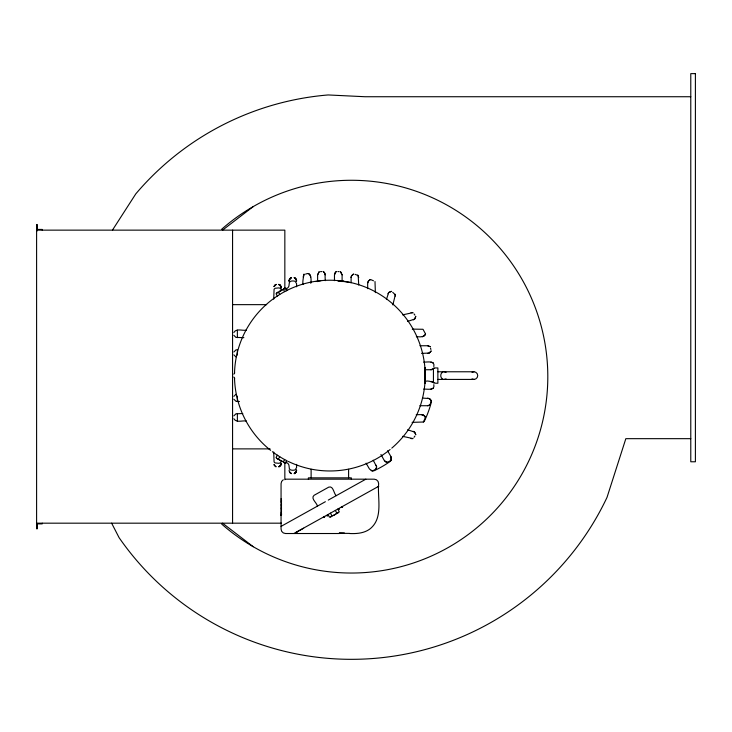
<?xml version="1.0" encoding="UTF-8"?>
<svg xmlns="http://www.w3.org/2000/svg" width="732" height="732" viewBox="0 0 732 732"><rect width="100%" height="100%" fill="white"/><g stroke="black" fill="none" stroke-linecap="round" stroke-linejoin="round"><path stroke-width="1.1" d="M308.364 479.176L308.392 477.85L351.323 477.85L351.351 479.176M424.935 380.027L424.99 377.145M424.889 383.403L424.926 382.763M373.512 280.813L370.502 279.487C366.631 280.713 367.83 285.709 367.738 288.683M424.688 381.454C430.023 379.624 433.307 383.916 437.873 383.257L437.873 367.949L433.93 367.949L433.71 368.553M392.855 304.915L395.326 294.831L392.7 292.288M433.82 384.666C435.174 390.961 427.278 388.921 423.645 389.085M395.207 296.131L395.234 294.264M334.469 274.848L335.338 272.423L336.537 271.462L335.393 272.368L334.469 274.848L334.469 280.667M339.364 509.454L339.502 508.749M289.048 281.042L289.625 279.075L289.048 281.042L289.625 279.075L290.869 277.858M280.978 464.728L281.262 463.283L280.676 465.259L278.865 466.787L280.978 464.728L280.676 465.259M296.588 470.164L296.002 472.131L296.588 470.164L296.002 472.131L294.749 473.348M303.158 277.035C305.811 268.132 301.73 281.637 303.158 284.327M386.405 299.525L388.646 292.644L391.41 291.327L388.893 292.379L387.96 293.788M391.236 459.916L390.97 456.64L387.576 450.766M317.615 274.848L319.143 271.792L317.615 274.848L317.615 281.628M366.092 463.164L369.486 469.047L372.323 470.923A104.365 104.365 0 0 0 376.001 469.203L376.559 466.522L373.192 460.199M412.262 329.116L423.005 329.281L425.548 333.966C424.331 337.827 419.326 336.665 416.352 336.747M367.766 282.689L368.297 281.17L370.502 279.487M274.079 286.596L276.12 284.409L274.775 285.334M371.106 470.566L372.323 470.923A3.816 3.816 0 0 0 374.702 470.438A104.905 104.905 0 0 0 389.57 461.855A3.816 3.816 0 0 0 391.172 460.044L390.97 456.64M425.548 333.966L424.752 335.439L422.364 336.711M376.239 468.764L376.001 469.203A3.816 3.816 0 0 0 376.092 465.232M274.308 285.947L274.006 286.468L275.891 284.519M278.489 458.918L279.743 456.741L277.364 455.222L276.037 457.509L277.044 458.589L285.837 463.155L287.154 460.876L284.638 459.568A95.352 95.352 0 0 1 279.743 456.741M283.385 461.746L284.638 459.568M281.061 515.438L281.582 514.45L281.061 514.944M112.444 230.141L135.777 193.898A282.671 282.671 0 0 1 328.165 94.95L365.021 96.734L690.779 96.734M233.883 332.465C236.317 328 242.576 331.038 246.483 330.132M233.883 351.982L235.924 349.942L237.369 349.649L237.369 355.038M290.156 278.37L291.437 277.538L289.332 279.597L291.144 277.675M233.883 374.162L234.707 372.936M233.883 396.341L235.924 394.301M233.883 415.858L235.924 413.818L242.795 413.525M294.264 473.65L296.304 471.609L294.447 473.549M414.001 437.324L414.925 436.052M283.385 289.46L285.837 288.042L287.154 290.329L284.638 291.629A95.37 95.37 0 0 0 279.743 294.456L277.364 295.975L276.037 293.697L283.385 289.46L284.638 291.629M430.947 369.742A3.816 3.816 0 0 0 433.435 368.827L433.957 368.278L430.947 369.742L424.688 369.742M337.791 509.06L339.264 511.705L334.57 514.816L329.455 517.167L327.991 514.523M283.284 479.771L281.655 481.4L281.061 483.614L281.061 529.08L281.655 531.304L283.284 532.923L285.498 533.518L339.209 533.518M281.061 515.319L281.582 514.797M281.061 514.331L281.582 513.873M433.454 388.143L430.947 389.085M222.546 230.141L253.235 206.589M281.061 513.498L281.582 513.095M279.084 466.687L280.21 465.872L278.938 466.769M422.474 398.089L429.4 398.547L431.175 400.587A104.31 104.31 0 0 1 430.032 404.842L427.598 405.72L419.857 405.72M294.191 473.65L295.481 472.826M274.829 285.251L276.12 284.409M442.906 371.993C439.996 373.238 439.996 377.968 442.906 379.203M281.061 512.473L281.582 511.018M413.305 319.875L414.742 318.951L415.822 316.444L414.532 319.152L407.596 321.412M276.54 292.901L277.995 292.068M279.267 291.327L282.168 289.652M283.449 288.92L284.894 288.079M285.471 289.259L287.164 288.28A3.77 3.77 0 0 0 289.048 285.013L289.405 282.378L290.375 281.399A6.853 6.853 0 0 1 295.261 281.399L296.588 283.714L296.588 286.825M303.652 528.239L295.49 532.704L297.082 532.219M281.061 526.381L325.374 501.713M328.275 500.093L365.844 479.176M294.017 533.436L378.654 486.313M323.471 517.213L324.724 516.508M341.194 507.34L342.457 506.636M323.663 517.561L324.615 517.03M341.707 507.523L342.658 506.992M330.388 517.14L331.843 516.334M333.124 515.621L336.025 514.01M337.306 513.297L338.751 512.492M377.84 486.762L378.654 486.524M427.653 398.089L430.215 399.132L431.175 400.587A3.816 3.816 0 0 1 431.413 401.905A104.905 104.905 0 0 1 424.212 421.467A3.816 3.816 0 0 1 423.325 422.016L412.098 422.355M281.061 509.966L281.582 509.792M402.563 314.87L413.058 312.619L411.027 312.601M472.012 372.286L473.915 371.774L475.818 372.286L477.218 373.686L477.731 375.598L477.218 377.511L475.818 378.911L473.915 379.423L437.873 379.423M444.132 379.423L446.09 378.911M427.708 353.373L429.41 352.961L431.249 350.884L429.144 353.08L421.513 353.373M305.555 274.116C311.164 271.179 311.585 279.899 310.78 283.284M281.061 508.566L281.582 508.475M315.684 281.555L322.73 280.493M320.488 271.663L321.833 271.554M36.6 229.436L42.218 229.436L42.218 230.141M36.6 230.141L284.84 230.141L284.84 288.838M36.6 230.836L37.305 230.836M232.566 304.649L266.658 304.649M233.883 335.348L235.924 337.388L243.884 337.672M419.948 345.751L427.671 345.751L430.114 346.639L427.671 345.751M423.645 362.12C427.287 362.276 435.174 360.236 433.82 366.531M437.873 371.774L473.915 371.774M233.883 399.224L235.924 401.264L239.456 401.548M416.233 414.724C419.207 414.815 424.221 413.617 425.429 417.505A104.31 104.31 0 0 1 423.325 422.007M233.883 418.741C236.317 423.206 242.576 420.159 246.483 421.065M690.779 438.669L625.842 438.669L607.02 497.376A282.671 282.671 0 0 1 119.078 537.645L111.639 523.179M232.566 448.881L270.062 448.881M285.498 479.176L374.217 479.176L376.431 479.771L378.06 481.4L378.654 483.614C377.245 498.602 383.742 518.549 369.504 529.282C363.648 533.354 356.438 533.829 349.53 533.518M281.061 507.12L281.582 507.12M36.6 523.179L281.427 523.179M36.6 523.874L42.218 523.874L42.218 523.179M339.154 533.326L349.612 533.399M339.355 532.841L344.369 532.96M411.027 438.605L413.058 438.587L402.563 436.336M337.882 271.554L339.227 271.663M351.076 282.625L336.985 280.493L343.592 281.225M387.667 462.368C383.687 462.112 382.992 457.061 380.924 454.508M336.985 280.493L344.031 281.555M281.061 505.684L281.582 505.766M430.947 362.12L433.454 363.054M354.993 274.317L358.168 275.543L358.735 285.023M444.132 371.774L446.09 372.286M407.596 429.785L414.532 432.054L415.822 434.762L414.742 432.255L413.305 431.331M472.012 378.911L473.915 379.423M281.061 504.284L281.582 504.458M275.9 466.687L274.006 464.728M326.82 515.804L327.488 516.069M308.355 273.484L309.782 274.463L310.78 277.035M281.582 503.232L281.061 501.777M422.245 414.76L424.633 416.032M285.471 461.947L287.164 462.926A3.77 3.77 0 0 1 289.048 466.183L289.405 468.828L290.375 469.807A6.853 6.853 0 0 0 295.261 469.807L296.588 467.483L296.588 464.381M276.54 458.296L277.995 459.138M279.267 459.87L282.168 461.544M283.449 462.285L284.894 463.118M290.878 473.348L289.634 472.131L289.048 470.164M294.786 277.867L296.304 279.597L296.588 281.042L296.002 279.066L294.465 277.666M294.2 277.556L296.304 279.597L296.002 279.066L296.588 281.042M279.084 284.51L280.978 286.468L278.865 284.409L280.676 285.947L281.262 287.914L280.676 285.947M289.332 471.609L291.217 473.558M294.264 277.556L295.481 278.37M278.938 284.428L280.155 285.251M235.924 356.905L233.883 354.864M290.156 472.826L291.373 473.65L290.101 472.744M274.829 465.955L276.046 466.769M281.061 500.752L281.582 501.155M222.546 523.179L253.235 546.722M281.582 500.377L281.061 498.803M430.947 381.454A3.816 3.816 0 0 1 433.435 382.378L433.957 382.928M357.811 275.058L358.735 277.547M414.001 313.872L414.925 315.153M233.883 377.044L234.707 378.27M278.489 292.288L279.743 294.456M336.208 495.674C333.691 493.569 333.472 485.572 328.796 487.109L314.065 495.317C310.295 498.474 316.974 502.875 317.441 506.132M335.338 510.424L336.812 513.068M330.434 513.159L331.907 515.804M375.004 281.509L375.37 292.635M325.246 274.848L324.322 272.368L323.178 271.462L324.999 273.493L325.246 280.667M274.079 464.61L274.308 465.259M342.1 274.848L340.572 271.792L342.1 274.848L342.1 281.628M430.507 348.048L430.892 349.466M424.889 367.803L424.926 368.443M424.935 371.179L424.99 374.052M433.435 368.827L433.435 382.378M351.104 277.547L351.104 282.698M348.597 469.276L348.597 477.85M311.118 469.276L311.118 477.85M284.84 462.597L284.84 479.744M273.722 299.178L274.079 289.25L275.049 288.271L278.682 287.914A2.672 2.672 0 0 1 281.289 290.009A1.107 1.107 0 0 0 281.518 290.467M273.722 452.028L274.079 461.947L275.049 462.926L278.682 463.283A2.672 2.672 0 0 0 281.289 461.197A1.107 1.107 0 0 1 281.518 460.73M237.369 330.132L237.369 337.672M237.369 396.168L237.369 401.548M237.369 413.525L237.369 421.065M232.566 230.141L232.566 523.179M37.305 229.436L37.305 224.514L36.6 224.514L36.6 528.797L37.305 528.797L37.305 523.874M221.686 229.235A196.377 196.377 0 0 1 493.203 240.773A196.377 196.377 0 0 1 493.203 512.537A196.377 196.377 0 0 1 221.686 524.075M421.76 414.724A3.816 3.816 0 0 1 425.429 417.505M391.199 460.016A104.31 104.31 0 0 1 387.868 462.331M430.032 404.842A3.816 3.816 0 0 1 427.598 405.72M387.85 462.359A3.816 3.816 0 0 1 384.364 460.455M391.794 448.121A95.37 95.37 0 0 0 424.889 383.586L424.889 367.702A91.564 90.009 -90 0 1 424.889 383.504M390.11 449.53A95.37 95.37 0 0 1 288.198 461.389M277.721 455.46A95.37 95.37 0 0 1 272.359 451.69M270.63 450.354A95.37 95.37 0 0 1 234.524 378.343M234.524 372.863A95.37 95.37 0 0 1 277.721 295.737M286.239 290.787A95.37 95.37 0 0 1 320.671 280.676M322.858 280.484A95.37 95.37 0 0 1 335.979 280.429M338.166 280.594A95.37 95.37 0 0 1 424.889 367.62M351.397 276.092L351.104 277.529L351.598 275.671L353.574 273.978L351.397 276.092M695.4 73.63L690.779 73.63L690.779 461.773L695.4 461.773L695.4 73.63M279.816 285.023L278.837 284.419L280.21 285.334L279.816 285.023"/></g></svg>
